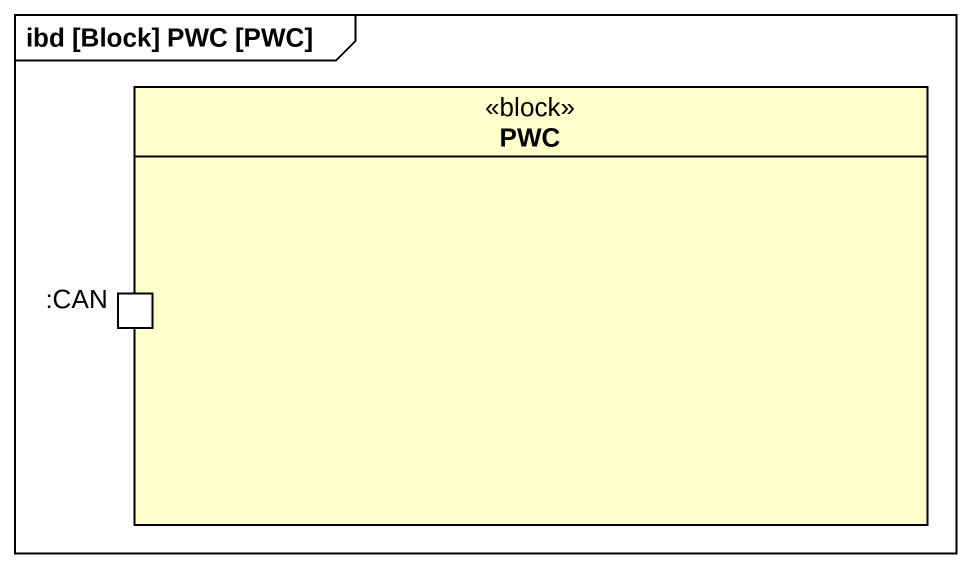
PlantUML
@startuml
mainframe ibd [Block] PWC [PWC]
rectangle PWC <<block>> {
  port ":CAN" as CAN
}
@enduml
